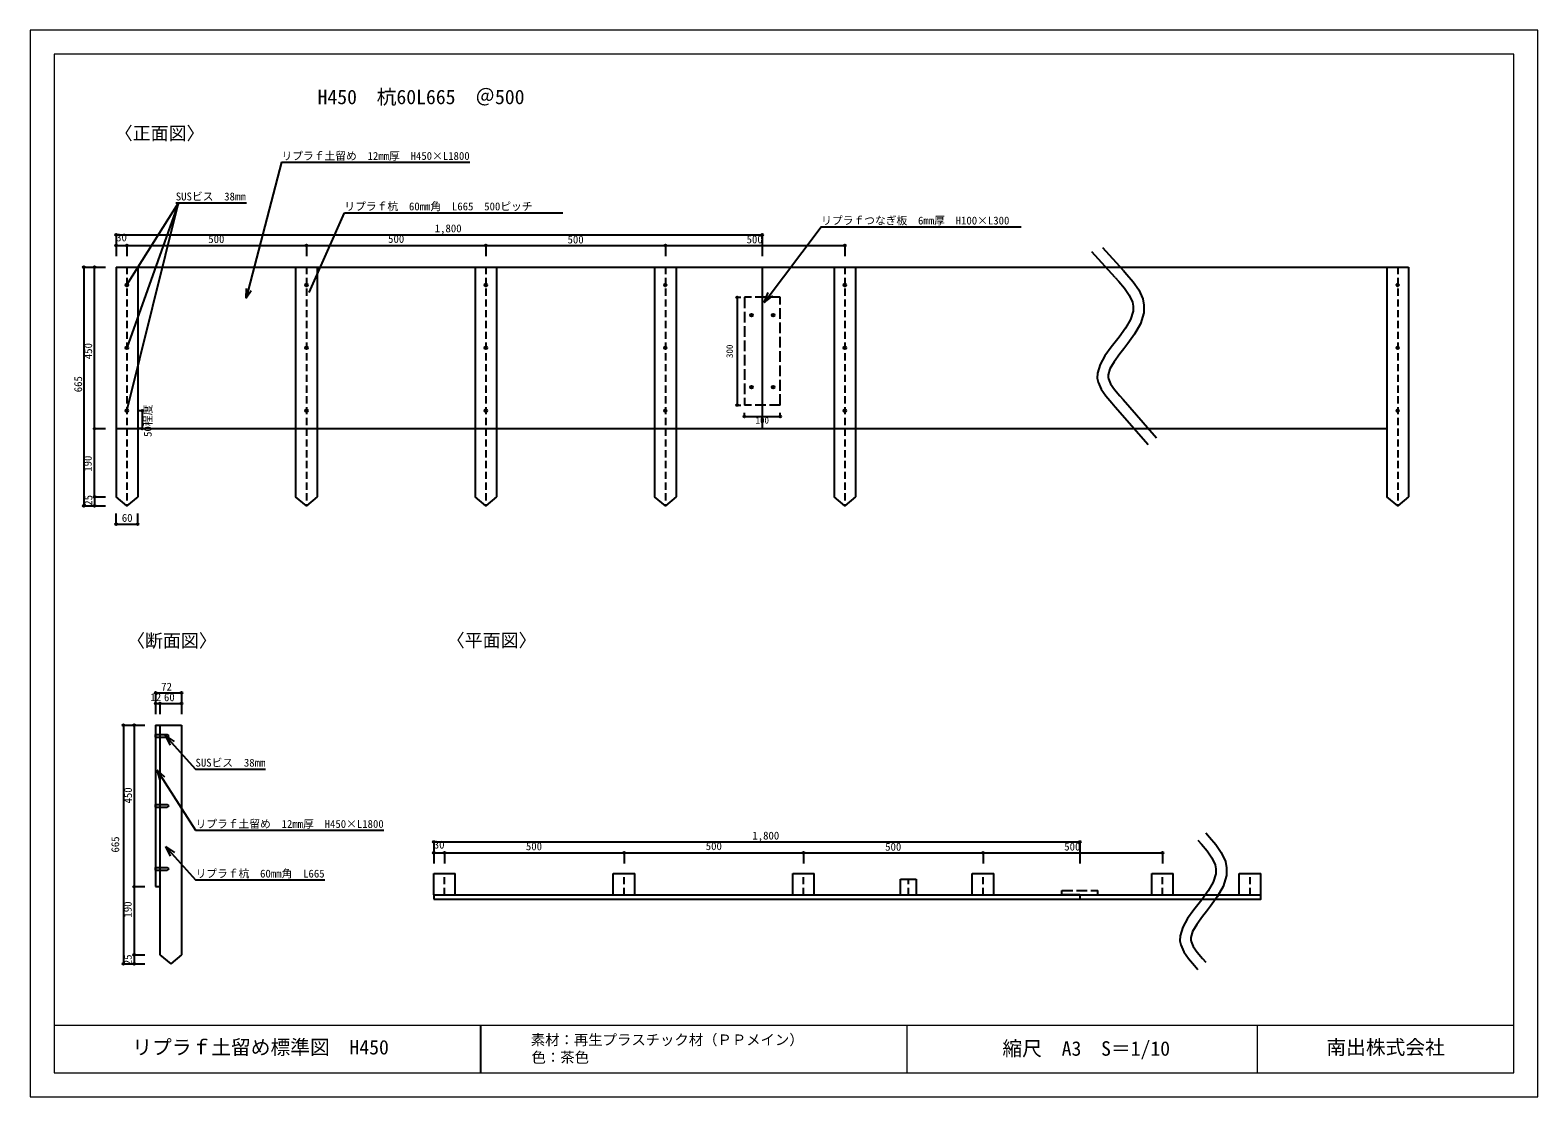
# Model space of a CAD drawing. Units: millimetres at full size, sheet at 1:10, with parts at other scales. Extents: x -2100 to 4465, y -1485 to 1485.
# Drawn here: x -2100 to 2100, y -1485 to 1485 of the extents above; entities that cross this region are included whole.
import ezdxf
from ezdxf.enums import TextEntityAlignment as Align

# ---------------------------------------------------------------- set-up
doc = ezdxf.new("R2010")
doc.units = ezdxf.units.MM
doc.header["$LTSCALE"] = 10
doc.header["$PDMODE"] = 32
doc.header["$PDSIZE"] = 5
for name, pattern in [('DASHED2', [3, 2, -1]), ('DASHED3', [4, 3, -1]), ('DASHED_SPACED', [12, 6, -6])]:
    doc.linetypes.add(name, pattern=pattern)
doc.layers.add('0-0', color=7, linetype='Continuous', lineweight=18)
doc.layers.add('1-0', color=7, linetype='Continuous')
doc.styles.add('ＭＳ ゴシック', font='')
doc.styles.get('ＭＳ ゴシック').set_extended_font_data('MS Gothic')

msp = doc.modelspace()

# ---------------------------------------------------------------- linework, layer by layer
at = {"layer": '0-0'}
for p, q in [((2033.33, -1418.33), (2033.33, 1418.33)), ((-2033.33, -1285), (2033.33, -1285)), ((342.48, -1285), (342.48, -1418.33)), ((1318.41, -1285), (1318.41, -1418.33)), ((-2033.33, -1418.33), (2033.33, -1418.33))]:
    msp.add_line(p, q, dxfattribs=at)
msp.add_lwpolyline([(2100, 1485), (-2100, 1485), (-2100, -1485), (2100, -1485)], close=True, dxfattribs=at)
msp.add_lwpolyline([(2033.33, 1418.33), (-2033.33, 1418.33), (-2033.33, -1418.33)], dxfattribs=at)
at = {"layer": '1-0'}
for p, q in [((-1399.99, 1117.17), (-874.99, 1117.17)), ((-1830.48, 425.51), (-1686.3, 1004.26)), ((-1694.28, 1004.26), (-1497.29, 1004.26)), ((-1322.29, 754.78), (-1224.76, 976.65)), ((-1224.76, 976.65), (-616.57, 976.65)), ((922.73, 796.42), (857.3, 867.92)), ((945.09, 816.42), (888.18, 878.54)), ((-1860.46, 825.48), (-1860.46, 185.48)), ((-1800.46, 825.48), (-1800.46, 185.48)), ((-1360.46, 825.48), (-1360.46, 185.48)), ((-1300.46, 825.48), (-1300.46, 185.48)), ((-860.46, 825.48), (-860.46, 185.48)), ((-800.46, 825.48), (-800.46, 185.48)), ((-360.46, 825.48), (-360.46, 185.48)), ((-300.46, 825.48), (-300.46, 185.48)), ((-60.46, 825.48), (-60.46, 375.48)), ((139.54, 825.48), (139.54, 185.48)), ((199.54, 825.48), (199.54, 185.48)), ((1679.54, 825.48), (1679.54, 185.48)), ((1739.54, 825.48), (1739.54, 185.48)), ((-1826.68, 775.48), (-1834.28, 775.48)), ((-1830.48, 775.48), (-1829.15, 782.04)), ((-1830.48, 779.28), (-1830.48, 771.68)), ((-1830.48, 775.48), (-1825.19, 779.05)), ((-1498.26, 739.45), (-1484.06, 759.76)), ((-1326.68, 775.48), (-1334.28, 775.48)), ((-1330.48, 779.28), (-1330.48, 771.68)), ((-826.68, 775.48), (-834.28, 775.48)), ((-830.48, 779.28), (-830.48, 771.68)), ((-326.68, 775.48), (-334.28, 775.48)), ((-330.48, 779.28), (-330.48, 771.68)), ((173.32, 775.48), (165.72, 775.48)), ((169.52, 779.28), (169.52, 771.68)), ((1713.32, 775.48), (1705.72, 775.48)), ((1709.52, 779.28), (1709.52, 771.68)), ((-55.15, 726.62), (-43.93, 754.45)), ((-55.15, 726.62), (-31.52, 745.11)), ((-86.66, 691.14), (-94.26, 691.14)), ((-90.46, 694.94), (-90.46, 687.34)), ((-26.66, 691.14), (-34.26, 691.14)), ((-30.46, 687.34), (-30.46, 694.94)), ((-1826.68, 600.49), (-1834.28, 600.49)), ((-1830.48, 600.49), (-1829.15, 607.06)), ((-1830.48, 604.29), (-1830.48, 596.69)), ((-1830.48, 600.49), (-1825.19, 604.07)), ((-1326.68, 600.49), (-1334.28, 600.49)), ((-1330.48, 604.29), (-1330.48, 596.69)), ((-826.68, 600.49), (-834.28, 600.49)), ((-830.48, 604.29), (-830.48, 596.69)), ((-326.68, 600.49), (-334.28, 600.49)), ((-330.48, 604.29), (-330.48, 596.69)), ((173.32, 600.49), (165.72, 600.49)), ((169.52, 604.29), (169.52, 596.69)), ((1713.32, 600.49), (1705.72, 600.49)), ((1709.52, 604.29), (1709.52, 596.69)), ((-94.26, 491.22), (-86.66, 491.22)), ((-90.46, 495.02), (-90.46, 487.42)), ((-34.26, 491.22), (-26.66, 491.22)), ((-30.46, 487.42), (-30.46, 495.02)), ((-1826.68, 425.51), (-1834.28, 425.51)), ((-1830.48, 425.51), (-1829.88, 431.26)), ((-1830.48, 425.51), (-1827.68, 429.66)), ((-1830.48, 429.31), (-1830.48, 421.71)), ((-1326.68, 425.51), (-1334.28, 425.51)), ((-1330.48, 429.31), (-1330.48, 421.71)), ((-826.68, 425.51), (-834.28, 425.51)), ((-830.48, 429.31), (-830.48, 421.71)), ((-326.68, 425.51), (-334.28, 425.51)), ((-330.48, 429.31), (-330.48, 421.71)), ((173.32, 425.51), (165.72, 425.51)), ((169.52, 429.31), (169.52, 421.71)), ((922.73, 436.42), (1014.57, 330.9)), ((945.09, 456.42), (1037.72, 350.19)), ((1713.32, 425.51), (1705.72, 425.51)), ((1709.52, 429.31), (1709.52, 421.71)), ((-1860.46, 375.48), (1679.54, 375.48)), ((-1750.42, -449.79), (-1678.42, -449.79)), ((-1750.42, -449.79), (-1750.42, -899.79)), ((-1738.42, -449.79), (-1738.42, -1089.79)), ((-1678.42, -449.79), (-1678.42, -1089.79)), ((-1751.42, -475.99), (-1751.42, -483.59)), ((-1751.42, -475.99), (-1750.42, -475.99)), ((-1751.42, -483.59), (-1750.42, -483.59)), ((-1724.2, -479.26), (-1639.42, -572.22)), ((-1724.2, -479.26), (-1698.94, -495.44)), ((-1724.2, -479.26), (-1710.41, -505.9)), ((-1747.56, -574.27), (-1639.42, -742.83)), ((-1747.56, -574.27), (-1725.38, -594.46)), ((-1747.56, -574.27), (-1738.45, -602.85)), ((-1639.42, -572.22), (-1444.42, -572.22)), ((-1751.42, -670.99), (-1751.42, -678.59)), ((-1751.42, -670.99), (-1750.42, -670.99)), ((-1751.42, -678.59), (-1750.42, -678.59)), ((-1639.42, -742.83), (-1114.42, -742.83)), ((-1723.37, -788.27), (-1639.42, -881)), ((-1723.37, -788.27), (-1698.17, -804.54)), ((-1723.37, -788.27), (-1709.68, -814.96)), ((-1751.42, -845.99), (-1751.42, -853.59)), ((-1751.42, -845.99), (-1750.42, -845.99)), ((-1751.42, -853.59), (-1750.42, -853.59)), ((-1639.42, -881), (-1279.27, -881)), ((-975.61, -862.92), (-915.61, -862.92)), ((-975.61, -922.92), (-975.61, -862.92)), ((-915.61, -922.92), (-915.61, -862.92)), ((-475.61, -862.92), (-415.61, -862.92)), ((-475.61, -922.92), (-475.61, -862.92)), ((-415.61, -922.92), (-415.61, -862.92)), ((24.39, -862.92), (84.39, -862.92)), ((24.39, -922.92), (24.39, -862.92)), ((84.39, -922.92), (84.39, -862.92)), ((324.39, -878.92), (368.39, -878.92)), ((324.39, -922.92), (324.39, -878.92)), ((368.39, -878.92), (368.39, -922.92)), ((524.39, -862.92), (584.39, -862.92)), ((524.39, -922.92), (524.39, -862.92)), ((584.39, -922.92), (584.39, -862.92)), ((1024.39, -862.92), (1084.39, -862.92)), ((1024.39, -922.92), (1024.39, -862.92)), ((1084.39, -922.92), (1084.39, -862.92)), ((1268.39, -862.92), (1328.39, -862.92)), ((1268.39, -922.92), (1268.39, -862.92)), ((-1750.42, -899.79), (-1738.42, -899.79)), ((-975.61, -922.92), (824.39, -922.92)), ((-975.61, -922.92), (-975.61, -934.92)), ((824.39, -922.92), (774.39, -922.92)), ((824.39, -922.92), (824.39, -934.92)), ((824.39, -922.92), (1328.39, -922.92)), ((-975.61, -934.92), (824.39, -934.92)), ((-1738.42, -1089.79), (-1708.42, -1114.79)), ((-1678.42, -1089.79), (-1708.42, -1114.79)), ((-845.33, -1285), (-845.33, -1418.33))]:
    msp.add_line(p, q, dxfattribs=at)
at = {"layer": '1-0', "color": 4}
for p, q in [((-1860.46, 915.48), (-60.46, 915.48)), ((-1860.46, 915.48), (-1860.46, 885.48)), ((-1860.46, 885.48), (-1830.46, 885.48)), ((-1860.46, 885.48), (-1860.46, 855.48)), ((-1830.46, 885.48), (-1830.46, 855.48)), ((-1830.46, 885.48), (-1330.46, 885.48)), ((-1830.46, 885.48), (-1830.46, 855.48)), ((-1330.46, 885.48), (-1330.46, 855.48)), ((-1330.46, 885.48), (-830.46, 885.48)), ((-830.46, 885.48), (-830.46, 855.48)), ((-830.46, 885.48), (-330.46, 885.48)), ((-330.46, 885.48), (-330.46, 855.48)), ((-330.46, 885.48), (169.54, 885.48)), ((-60.46, 915.48), (-60.46, 885.48)), ((-60.46, 885.48), (-60.46, 855.48)), ((-60.46, 885.48), (-60.46, 855.48)), ((169.54, 885.48), (169.54, 855.48)), ((-1950.46, 825.48), (-1920.46, 825.48)), ((-1950.46, 825.48), (-1950.46, 160.48)), ((-1920.46, 825.48), (-1890.46, 825.48)), ((-1920.46, 525.48), (-1920.46, 825.48)), ((-1920.46, 825.48), (-1890.46, 825.48)), ((-130.46, 741.17), (-120.46, 741.17)), ((-130.46, 741.17), (-130.46, 441.17)), ((-1920.46, 185.48), (-1920.46, 525.48)), ((-1787.69, 425.51), (-1802.18, 425.51)), ((-1787.69, 425.51), (-1787.69, 375.51)), ((-130.46, 441.17), (-120.46, 441.17)), ((-110.46, 409.19), (-110.46, 419.19)), ((-110.46, 409.19), (-10.46, 409.19)), ((-10.46, 409.19), (-10.46, 419.19)), ((-1920.46, 375.48), (-1890.46, 375.48)), ((-1787.69, 375.51), (-1802.18, 375.51)), ((-1920.46, 185.48), (-1890.46, 185.48)), ((-1920.46, 185.48), (-1920.46, 160.48)), ((-1920.46, 185.48), (-1890.46, 185.48)), ((-1950.46, 160.48), (-1920.46, 160.48)), ((-1920.46, 160.48), (-1890.46, 160.48)), ((-1860.46, 109.68), (-1860.46, 139.68)), ((-1800.46, 109.68), (-1800.46, 139.68)), ((-1860.46, 109.68), (-1800.46, 109.68)), ((-1750.42, -359.79), (-1750.42, -389.79)), ((-1750.42, -359.79), (-1678.42, -359.79)), ((-1678.42, -359.79), (-1678.42, -389.79)), ((-1750.42, -389.79), (-1738.42, -389.79)), ((-1750.42, -389.79), (-1750.42, -419.79)), ((-1738.42, -389.79), (-1738.42, -419.79)), ((-1738.42, -389.79), (-1678.42, -389.79)), ((-1678.42, -389.79), (-1678.42, -419.79)), ((-1840.42, -449.79), (-1840.42, -1114.79)), ((-1810.42, -449.79), (-1810.42, -649.79)), ((-1810.42, -449.79), (-1780.42, -449.79)), ((-1810.42, -449.79), (-1780.42, -449.79)), ((-1810.42, -649.79), (-1810.42, -1089.79)), ((-975.61, -775.33), (824.39, -775.33)), ((-975.61, -775.33), (-975.61, -805.33)), ((-975.61, -805.33), (-945.61, -805.33)), ((-975.61, -805.33), (-975.61, -835.33)), ((-945.61, -805.33), (-945.61, -835.33)), ((-945.61, -805.33), (-445.61, -805.33)), ((-945.61, -805.33), (-945.61, -835.33)), ((-445.61, -805.33), (-445.61, -835.33)), ((-445.61, -805.33), (54.39, -805.33)), ((54.39, -805.33), (54.39, -835.33)), ((54.39, -805.33), (554.39, -805.33)), ((554.39, -805.33), (554.39, -835.33)), ((554.39, -805.33), (1054.39, -805.33)), ((824.39, -805.33), (824.39, -835.33)), ((1054.39, -805.33), (1054.39, -835.33)), ((-1810.42, -899.79), (-1780.42, -899.79)), ((-1810.42, -899.79), (-1780.42, -899.79)), ((-1810.42, -1089.79), (-1780.42, -1089.79)), ((-1810.42, -1089.79), (-1810.42, -1114.79)), ((-1840.42, -1114.79), (-1810.42, -1114.79)), ((-1810.42, -1114.79), (-1780.42, -1114.79))]:
    msp.add_line(p, q, dxfattribs=at)
at = {"layer": '1-0', "linetype": 'DASHED2'}
for p, q in [((-1830.48, 825.48), (-1830.48, 160.48)), ((-1330.48, 825.48), (-1330.48, 160.48)), ((-830.48, 825.48), (-830.48, 160.48)), ((-330.48, 825.48), (-330.48, 160.48)), ((169.52, 825.48), (169.52, 160.48)), ((1709.52, 825.48), (1709.52, 160.48)), ((-945.61, -922.92), (-945.61, -862.92)), ((-445.61, -922.92), (-445.61, -862.92)), ((54.39, -922.92), (54.39, -862.92)), ((346.39, -922.92), (346.39, -878.92)), ((554.39, -922.92), (554.39, -862.92)), ((1054.39, -922.92), (1054.39, -862.92)), ((1298.39, -922.92), (1298.39, -862.92))]:
    msp.add_line(p, q, dxfattribs=at)
at = {"layer": '1-0', "linetype": 'DASHED3'}
for p, q in [((-10.46, 741.17), (-110.46, 741.17)), ((-110.46, 741.17), (-110.46, 441.17)), ((-10.46, 441.17), (-10.46, 741.17)), ((-10.46, 441.17), (-110.46, 441.17)), ((774.39, -922.92), (774.39, -910.92)), ((774.39, -910.92), (874.39, -910.92)), ((874.39, -922.92), (874.39, -910.92))]:
    msp.add_line(p, q, dxfattribs=at)
at = {"layer": '1-0', "linetype": 'DASHED_SPACED'}
for p, q in [((-1751.42, -475.99), (-1718.42, -475.99)), ((-1751.42, -483.59), (-1718.42, -483.59)), ((-1718.42, -475.99), (-1713.42, -479.79)), ((-1713.42, -479.79), (-1718.42, -483.59)), ((-1751.42, -670.99), (-1718.42, -670.99)), ((-1751.42, -678.59), (-1718.42, -678.59)), ((-1751.42, -845.99), (-1718.42, -845.99)), ((-1751.42, -853.59), (-1718.42, -853.59))]:
    msp.add_line(p, q, dxfattribs=at)
at = {"layer": '1-0'}
for points in [[(-1399.99, 1117.17), (-1498.26, 739.45), (-1497.59, 765.86)], [(-1830.48, 775.48), (-1686.3, 1004.26), (-1830.48, 600.49)], [(-55.15, 726.62), (103.43, 937.32), (660.32, 937.32)], [(-1860.46, 825.48), (-60.46, 825.48), (1739.54, 825.48)], [(945.09, 816.42), (955.26, 805.05), (972.47, 784.56), (988.05, 761.94), (999.23, 736.96), (1002.81, 718.98), (1002.25, 697.89), (992.75, 667.01), (976.62, 638.6), (957.74, 612.52), (946.39, 597.97), (935.69, 584.25), (919.38, 561.72), (908.12, 541.9), (902.97, 525.15), (902.81, 518.98), (903.76, 514.21), (909.93, 500.41), (920.77, 484.67), (935.55, 467.08), (945.09, 456.42)], [(922.73, 796.42), (932.58, 785.4), (948.58, 766.36), (961.79, 747.18), (970.47, 727.79), (972.73, 716.42), (972.37, 702.79), (965.05, 678.97), (951.35, 654.85), (933.75, 630.55), (922.73, 616.42), (911.71, 602.28), (894.11, 577.98), (880.41, 553.86), (873.09, 530.04), (872.73, 516.42), (874.99, 505.04), (883.67, 485.65), (896.88, 466.47), (912.87, 447.43), (922.73, 436.42)], [(-1800.46, 185.48), (-1830.46, 160.48), (-1860.46, 185.48)], [(-1300.46, 185.48), (-1330.46, 160.48), (-1360.46, 185.48)], [(-800.46, 185.48), (-830.46, 160.48), (-860.46, 185.48)], [(-300.46, 185.48), (-330.46, 160.48), (-360.46, 185.48)], [(199.54, 185.48), (169.54, 160.48), (139.54, 185.48)], [(1739.54, 185.48), (1709.54, 160.48), (1679.54, 185.48)], [(1175.32, -750.28), (1185.49, -761.65), (1202.7, -782.14), (1218.28, -804.75), (1229.46, -829.74), (1233.04, -847.72), (1232.48, -868.8), (1222.98, -899.69), (1206.85, -928.1), (1187.97, -954.17), (1176.62, -968.73), (1165.92, -982.44), (1149.61, -1004.97), (1138.35, -1024.8), (1133.2, -1041.55), (1133.04, -1047.72), (1133.98, -1052.49), (1140.16, -1066.29), (1151, -1082.02), (1165.78, -1099.61), (1175.32, -1110.28)], [(1152.96, -770.28), (1162.81, -781.3), (1178.81, -800.34), (1192.02, -819.52), (1200.7, -838.9), (1202.96, -850.28), (1202.6, -863.91), (1195.28, -887.73), (1181.58, -911.84), (1163.98, -936.15), (1152.96, -950.28), (1141.94, -964.42), (1124.34, -988.72), (1110.64, -1012.84), (1103.32, -1036.65), (1102.96, -1050.28), (1105.22, -1061.66), (1113.9, -1081.05), (1127.11, -1100.22), (1143.1, -1119.27), (1152.96, -1130.28)], [(824.39, -934.92), (1328.39, -934.92), (1328.39, -862.92)]]:
    msp.add_lwpolyline(points, dxfattribs=at)
at = {"layer": '1-0', "color": 4}
for points in [[(-1840.42, -449.79), (-1810.42, -449.79), (-1810.42, -649.79)], [(824.39, -775.33), (824.39, -805.33), (824.39, -835.33)]]:
    msp.add_lwpolyline(points, dxfattribs=at)
at = {"layer": '1-0', "linetype": 'DASHED_SPACED'}
for points in [[(-1718.42, -670.99), (-1713.42, -674.79), (-1718.42, -678.59)], [(-1718.42, -845.99), (-1713.42, -849.79), (-1718.42, -853.59)]]:
    msp.add_lwpolyline(points, dxfattribs=at)
at = {"layer": '1-0'}
for centre in [(-1830.48, 775.48), (-1330.48, 775.48), (-830.48, 775.48), (-330.48, 775.48), (169.52, 775.48), (1709.52, 775.48), (-90.46, 691.14), (-30.46, 691.14), (-1830.48, 600.49), (-1330.48, 600.49), (-830.48, 600.49), (-330.48, 600.49), (169.52, 600.49), (1709.52, 600.49), (-90.46, 491.22), (-30.46, 491.22), (-1830.48, 425.51), (-1330.48, 425.51), (-830.48, 425.51), (-330.48, 425.51), (169.52, 425.51), (1709.52, 425.51)]:
    msp.add_circle(centre, 3.8, dxfattribs=at)
at = {"layer": '1-0', "color": 4}
for p in [(-1860.46, 915.48), (-1860.46, 885.48), (-1830.46, 885.48), (-1330.46, 885.48), (-830.46, 885.48), (-330.46, 885.48), (-60.46, 915.48), (169.54, 885.48), (-1950.46, 825.48), (-1920.46, 825.48), (-130.46, 741.17), (-1787.69, 425.51), (-130.46, 441.17), (-1787.69, 375.51), (-110.46, 409.19), (-10.46, 409.19), (-1920.46, 375.48), (-1920.46, 185.48), (-1950.46, 160.48), (-1920.46, 160.48), (-1860.46, 109.68), (-1800.46, 109.68), (-1750.42, -359.79), (-1678.42, -359.79), (-1750.42, -389.79), (-1738.42, -389.79), (-1678.42, -389.79), (-1840.42, -449.79), (-1810.42, -449.79), (-975.61, -775.33), (824.39, -775.33), (-975.61, -805.33), (-945.61, -805.33), (-445.61, -805.33), (54.39, -805.33), (554.39, -805.33), (1054.39, -805.33), (-1810.42, -899.79), (-1810.42, -1089.79), (-1840.42, -1114.79), (-1810.42, -1114.79)]:
    msp.add_point(p, dxfattribs=at)

# ---------------------------------------------------------------- texts
at = {"layer": '0-0', "style": 'ＭＳ ゴシック'}
for s, p in [('リプラｆ土留め標準図\u3000H450', (-1815.43, -1379.18)), ('縮尺\u3000A3\u3000S＝1/10', (608.5, -1382.66)), ('南出株式会社', (1510.87, -1379.17))]:
    msp.add_text(s, height=40.32, dxfattribs=at).set_placement(p, align=Align.BOTTOM_LEFT)
at = {"layer": '1-0', "style": 'ＭＳ ゴシック'}
for s, height, p in [('H450\u3000杭60L665\u3000＠500', 40.32, (-1299.38, 1266.81)), ('〈正面図〉', 36.66, (-1864.32, 1168.65)), ('リプラｆ土留め\u300012mm厚\u3000H450×L1800', 21.99, (-1399.99, 1117.17)), ('SUSビス\u300038mm', 21.99, (-1694.28, 1004.26)), ('リプラｆ杭\u300060mm角\u3000L665\u3000500ピッチ', 21.99, (-1224.76, 976.65)), ('リプラｆつなぎ板\u30006mm厚\u3000H100×L300', 21.99, (103.43, 937.32)), ('〈断面図〉', 36.66, (-1830.08, -244.12)), ('〈平面図〉', 36.66, (-939.46, -243.16)), ('SUSビス\u300038mm', 21.99, (-1639.42, -572.22)), ('リプラｆ土留め\u300012mm厚\u3000H450×L1800', 21.99, (-1639.42, -742.83)), ('リプラｆ杭\u300060mm角\u3000L665\u3000', 21.99, (-1639.42, -881)), ('素材：再生プラスチック材（ＰＰメイン）', 29.33, (-705.3, -1349.61)), ('色：茶色', 29.33, (-703.33, -1398.57))]:
    msp.add_text(s, height=height, dxfattribs=at).set_placement(p, align=Align.BOTTOM_LEFT)
at = {"layer": '1-0', "color": 4, "style": 'ＭＳ ゴシック'}
for s, height, p in [('1,800', 21.99, (-972.96, 915.57)), ('30', 21.99, (-1860.46, 890.48)), ('500', 21.99, (-1603.81, 885.81)), ('500', 21.99, (-1102.8, 886.23)), ('500', 21.99, (-602.98, 884.55)), ('500', 21.99, (-104.17, 884.92)), ('100', 18.33, (-79.21, 383.99)), ('60', 21.99, (-1844.68, 109.41)), ('72', 21.99, (-1734.91, -360.44)), ('12', 21.99, (-1765, -389.86)), ('60', 21.99, (-1727.25, -389.96)), ('1,800', 21.99, (-88.11, -775.23)), ('30', 21.99, (-975.61, -800.33)), ('500', 21.99, (-718.95, -805)), ('500', 21.99, (-217.95, -804.57)), ('500', 21.99, (281.88, -806.26)), ('500', 21.99, (780.68, -805.88))]:
    msp.add_text(s, height=height, dxfattribs=at).set_placement(p, align=Align.BOTTOM_LEFT)
for s, height, p in [('450', 21.99, (-1920.74, 568.92)), ('300', 18.33, (-136.83, 572.1)), ('665', 21.99, (-1948.7, 476.79)), ('50程度', 21.99, (-1754.84, 352.49)), ('190', 21.99, (-1922.03, 255.43)), ('25', 21.99, (-1920.35, 160.88)), ('450', 21.99, (-1809.78, -668.18)), ('665', 21.99, (-1845.42, -804.79)), ('190', 21.99, (-1810.54, -985.84)), ('25', 21.99, (-1810.46, -1118.44))]:
    msp.add_text(s, height=height, rotation=90, dxfattribs=at).set_placement(p, align=Align.BOTTOM_LEFT)

doc.saveas('drawing.dxf')
